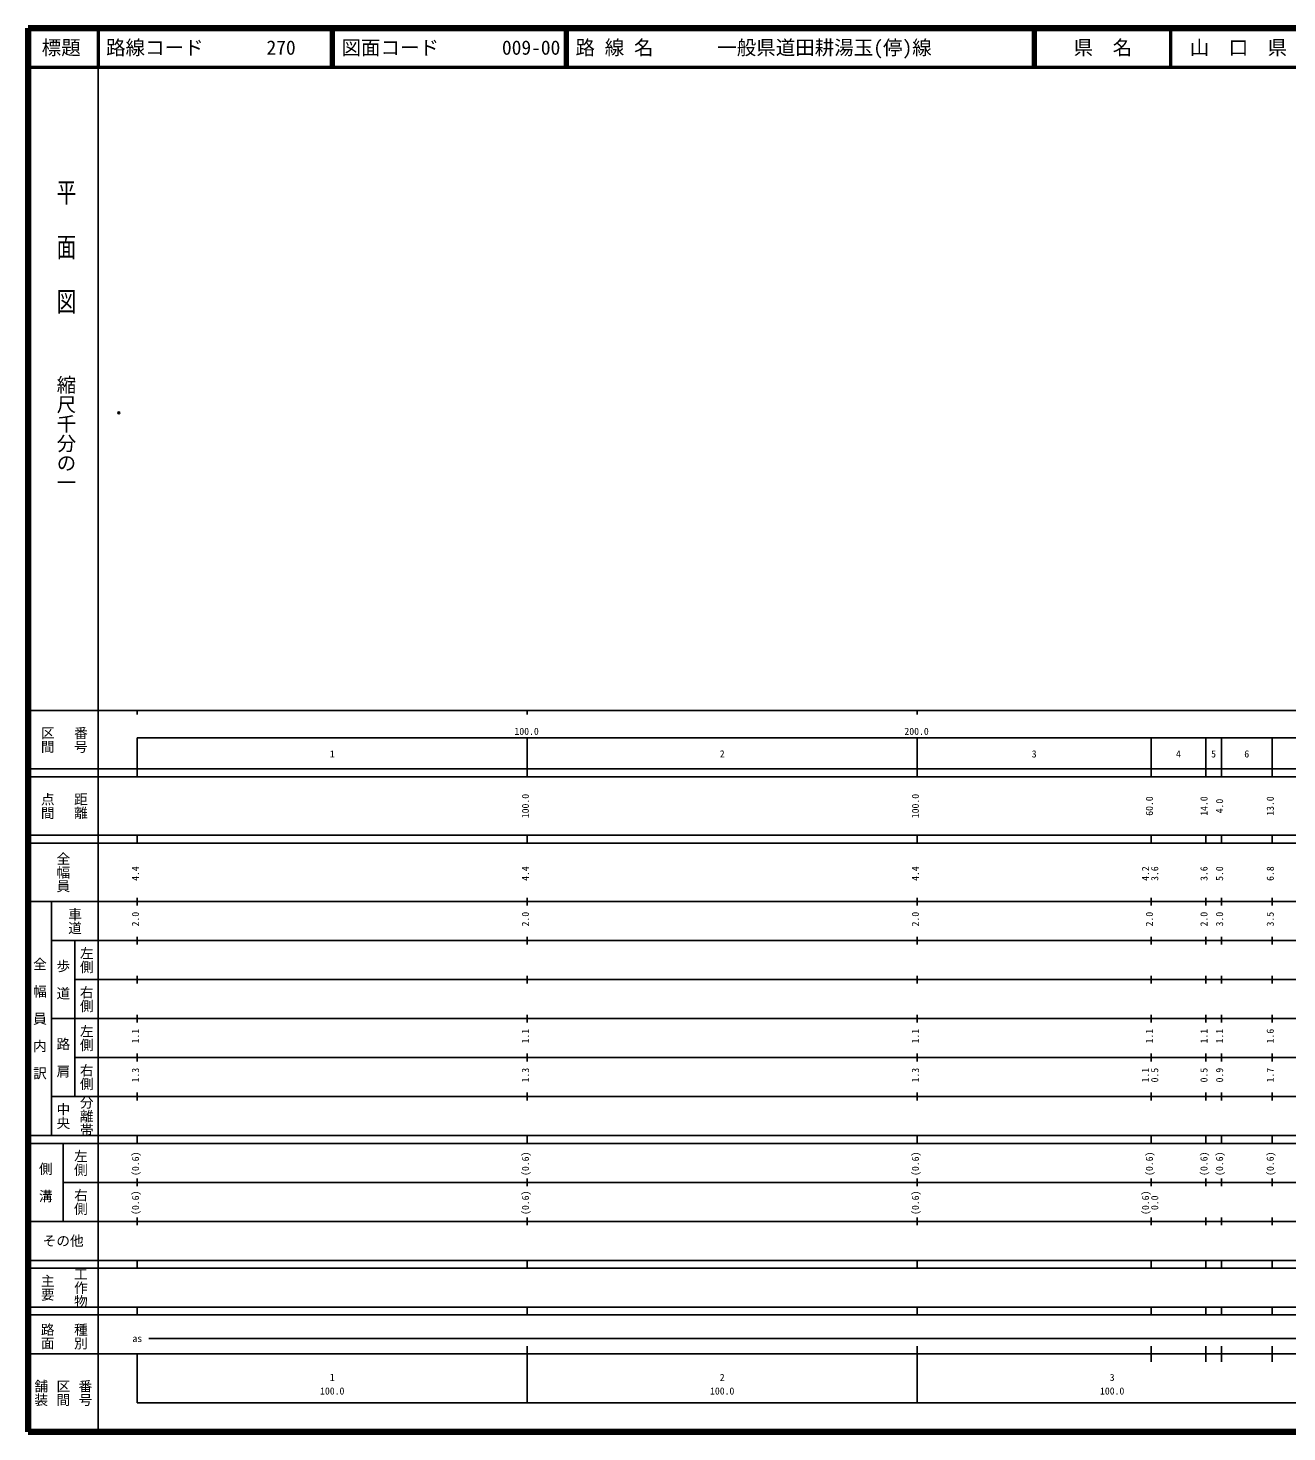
# Model space of a CAD drawing. Units: millimetres on the paper. Extents: x 40 to 680, y 20 to 380.
# Drawn here: x 40 to 362.8, y 20 to 380 of the extents above; entities that cross this region are included whole.
import ezdxf
from ezdxf.enums import TextEntityAlignment as Align

# ---------------------------------------------------------------- set-up
doc = ezdxf.new("R2010")
doc.units = ezdxf.units.MM
doc.header["$PDMODE"] = 32
doc.header["$PDSIZE"] = 0.5
doc.layers.add('M-OTRS', color=6, linetype='Continuous')
doc.layers.add('M-TTL-TXT', color=7, linetype='Continuous')
for name, color, linetype, lineweight in [('M-TTL', 2, 'Continuous', 140), ('M-TTL-BAND', 7, 'Continuous', 25), ('M-TTL-LINE', 7, 'Continuous', 50)]:
    doc.layers.add(name, color=color, linetype=linetype, lineweight=lineweight)
doc.styles.add('@ＭＳ ゴシック', font='')
doc.styles.add('ＭＳ ゴシック', font='')
doc.styles.get('@ＭＳ ゴシック').set_extended_font_data('@MS Gothic')
doc.styles.get('ＭＳ ゴシック').set_extended_font_data('MS Gothic')

msp = doc.modelspace()

# ---------------------------------------------------------------- linework, layer by layer
at = {"layer": 'M-OTRS'}
msp.add_point((63.256, 281.339), dxfattribs=at)
at = {"layer": 'M-TTL'}
for p, q in [((40, 380), (40, 20)), ((680, 380), (40, 380)), ((40, 20), (680, 20))]:
    msp.add_line(p, q, dxfattribs=at)
at = {"layer": 'M-TTL-BAND'}
for p, q in [((58, 370), (58, 20)), ((40, 205), (579, 205)), ((68, 205), (68, 204)), ((168, 205), (168, 204)), ((268, 205), (268, 204)), ((68, 198), (579, 198)), ((68, 198), (68, 188)), ((168, 188), (168, 198)), ((268, 188), (268, 198)), ((328, 188), (328, 198)), ((342, 188), (342, 198)), ((346, 188), (346, 198)), ((359, 188), (359, 198)), ((40, 190), (579, 190)), ((40, 188), (579, 188)), ((40, 173), (579, 173)), ((68, 171), (68, 173)), ((168, 171), (168, 173)), ((268, 171), (268, 173)), ((328, 171), (328, 173)), ((342, 171), (342, 173)), ((346, 171), (346, 173)), ((359, 171), (359, 173)), ((40, 171), (579, 171)), ((40, 156), (579, 156)), ((46, 96), (46, 156)), ((68, 155), (68, 157)), ((168, 155), (168, 157)), ((268, 155), (268, 157)), ((328, 155), (328, 157)), ((342, 155), (342, 157)), ((346, 155), (346, 157)), ((359, 155), (359, 157)), ((46, 146), (579, 146)), ((52, 146), (52, 106)), ((68, 145), (68, 147)), ((168, 145), (168, 147)), ((268, 145), (268, 147)), ((328, 145), (328, 147)), ((342, 145), (342, 147)), ((346, 145), (346, 147)), ((359, 145), (359, 147)), ((68, 135), (68, 137)), ((168, 135), (168, 137)), ((268, 135), (268, 137)), ((328, 135), (328, 137)), ((342, 135), (342, 137)), ((346, 135), (346, 137)), ((359, 135), (359, 137)), ((52, 136), (579, 136)), ((46, 126), (579, 126)), ((68, 125), (68, 127)), ((168, 125), (168, 127)), ((268, 125), (268, 127)), ((328, 125), (328, 127)), ((342, 125), (342, 127)), ((346, 125), (346, 127)), ((359, 125), (359, 127)), ((52, 116), (579, 116)), ((68, 115), (68, 117)), ((168, 115), (168, 117)), ((268, 115), (268, 117)), ((328, 115), (328, 117)), ((342, 115), (342, 117)), ((346, 115), (346, 117)), ((359, 115), (359, 117)), ((46, 106), (579, 106)), ((68, 105), (68, 107)), ((168, 105), (168, 107)), ((268, 105), (268, 107)), ((328, 105), (328, 107)), ((342, 105), (342, 107)), ((346, 105), (346, 107)), ((359, 105), (359, 107)), ((40, 96), (579, 96)), ((40, 94), (579, 94)), ((49, 94), (49, 74)), ((68, 94), (68, 96)), ((168, 94), (168, 96)), ((268, 94), (268, 96)), ((328, 94), (328, 96)), ((342, 94), (342, 96)), ((346, 94), (346, 96)), ((359, 94), (359, 96)), ((49, 84), (579, 84)), ((68, 83), (68, 85)), ((168, 83), (168, 85)), ((268, 83), (268, 85)), ((328, 83), (328, 85)), ((342, 83), (342, 85)), ((346, 83), (346, 85)), ((359, 83), (359, 85)), ((40, 74), (579, 74)), ((68, 73), (68, 75)), ((168, 73), (168, 75)), ((268, 73), (268, 75)), ((328, 73), (328, 75)), ((342, 73), (342, 75)), ((346, 73), (346, 75)), ((359, 73), (359, 75)), ((40, 64), (579, 64)), ((40, 62), (579, 62)), ((68, 62), (68, 64)), ((168, 62), (168, 64)), ((268, 62), (268, 64)), ((328, 62), (328, 64)), ((342, 62), (342, 64)), ((346, 62), (346, 64)), ((359, 62), (359, 64)), ((40, 52), (579, 52)), ((68, 50), (68, 52)), ((168, 50), (168, 52)), ((268, 50), (268, 52)), ((328, 50), (328, 52)), ((342, 50), (342, 52)), ((346, 50), (346, 52)), ((359, 50), (359, 52)), ((40, 50), (579, 50)), ((71, 44), (565, 44)), ((40, 40), (579, 40)), ((68, 40), (68, 27.5)), ((168, 27.5), (168, 42)), ((268, 27.5), (268, 42)), ((328, 38), (328, 42)), ((342, 38), (342, 42)), ((346, 38), (346, 42)), ((359, 38), (359, 42)), ((68, 27.5), (579, 27.5))]:
    msp.add_line(p, q, dxfattribs=at)
at = {"layer": 'M-TTL-LINE'}
for p, q in [((58, 380), (58, 370)), ((117.75, 380), (117.75, 370)), ((118.25, 380), (118.25, 370)), ((177.75, 380), (177.75, 370)), ((178.25, 380), (178.25, 370)), ((297.75, 380), (297.75, 370)), ((298.25, 380), (298.25, 370)), ((333, 380), (333, 370)), ((40, 370), (680, 370))]:
    msp.add_line(p, q, dxfattribs=at)

# ---------------------------------------------------------------- texts
at = {"layer": 'M-TTL-BAND', "style": '@ＭＳ ゴシック', "width": 1.4}
msp.add_text('平  面  図', height=3.666, rotation=270, dxfattribs=at).set_placement((49.777, 306.475), align=Align.MIDDLE_RIGHT)
at = {"layer": 'M-TTL-BAND', "style": '@ＭＳ ゴシック'}
msp.add_text('縮尺千分の一', height=3.666, rotation=270, dxfattribs=at).set_placement((49.777, 261.03), align=Align.MIDDLE_RIGHT)
for s, p in [('区間', (45, 197.5)), ('番号', (53.5, 197.5)), ('点間', (45, 180.5)), ('距離', (53.5, 180.5)), ('全幅員', (49, 163.5)), ('車道', (52, 151)), ('左側', (55, 141)), ('全\u3000幅\u3000員\u3000内\u3000訳', (43, 126)), ('歩\u3000道', (49, 136)), ('右側', (55, 131)), ('左側', (55, 121)), ('路\u3000肩', (49, 116)), ('右側', (55, 111)), ('分離帯', (55, 101)), ('中央', (49, 101)), ('左側', (53.5, 89)), ('側\u3000溝', (44.5, 84)), ('右側', (53.5, 79)), ('工作物', (53.5, 57)), ('主要', (45, 57)), ('路面', (45, 44.5)), ('種別', (53.5, 44.5)), ('舗装', (43.333, 30)), ('区間', (49, 30)), ('番号', (54.667, 30))]:
    msp.add_text(s, height=2.566, rotation=270, dxfattribs=at).set_placement(p, align=Align.MIDDLE_CENTER)
at = {"layer": 'M-TTL-BAND', "style": 'ＭＳ ゴシック'}
for s, p in [('100.0', (167.844, 198.195)), ('200.0', (267.844, 198.195)), ('1', (118, 192.405)), ('2', (218, 192.405)), ('3', (298, 192.405)), ('4', (335, 192.405)), ('5', (344, 192.405)), ('6', (352.5, 192.405)), ('as', (68, 42.5)), ('1', (118, 32.523)), ('2', (218, 32.523)), ('3', (318, 32.523)), ('100.0', (118, 29.033)), ('100.0', (218, 29.033)), ('100.0', (318, 29.033))]:
    msp.add_text(s, height=1.833, dxfattribs=at).set_placement(p, align=Align.BOTTOM_CENTER)
for s, p in [('100.0', (169, 180.5)), ('100.0', (269, 180.5)), ('60.0', (329, 180.5)), ('14.0', (343, 180.5)), ('4.0', (347, 180.5)), ('13.0', (360, 180.5)), ('4.4', (69, 163.174)), ('4.4', (169, 163.174)), ('4.4', (269, 163.174)), ('4.2', (328, 163.174)), ('3.6', (330.37, 163.174)), ('3.6', (343, 163.174)), ('5.0', (347, 163.174)), ('6.8', (360, 163.174)), ('2.0', (69, 151.5)), ('2.0', (169, 151.5)), ('2.0', (269, 151.5)), ('2.0', (329, 151.5)), ('2.0', (343, 151.5)), ('3.0', (347, 151.5)), ('3.5', (360, 151.5)), ('1.1', (69, 121.5)), ('1.1', (169, 121.5)), ('1.1', (269, 121.5)), ('1.1', (329, 121.5)), ('1.1', (343, 121.5)), ('1.1', (347, 121.5)), ('1.6', (360, 121.5)), ('1.3', (69, 111.5)), ('1.3', (169, 111.5)), ('1.3', (269, 111.5)), ('1.1', (328, 111.5)), ('0.5', (330.37, 111.5)), ('0.5', (343, 111.5)), ('0.9', (347, 111.5)), ('1.7', (360, 111.5)), ('(0.6)', (69, 88.764)), ('(0.6)', (169, 88.764)), ('(0.6)', (269, 88.764)), ('(0.6)', (329, 88.764)), ('(0.6)', (343, 88.764)), ('(0.6)', (347, 88.764)), ('(0.6)', (360, 88.764)), ('(0.6)', (69, 78.764)), ('(0.6)', (169, 78.764)), ('(0.6)', (269, 78.764)), ('(0.6)', (328, 78.764)), ('0.0', (330.37, 78.764))]:
    msp.add_text(s, height=1.833, rotation=90, dxfattribs=at).set_placement(p, align=Align.BOTTOM_CENTER)
msp.add_text('その他', height=2.566, dxfattribs=at).set_placement((49, 69), align=Align.MIDDLE_CENTER)
at = {"layer": 'M-TTL-TXT', "style": 'ＭＳ ゴシック'}
for s, p in [('標題', (48.5, 375)), ('県\u3000名', (315.625, 375)), ('山\u3000口\u3000県', (350.375, 375))]:
    msp.add_text(s, height=3.666, dxfattribs=at).set_placement(p, align=Align.MIDDLE_CENTER)
for s, p in [('路線コード', (60, 375)), ('270', (101.142, 375)), ('図面コード', (120.38, 375)), ('009-00', (161.521, 375)), ('路 線 名', (180.38, 375)), ('一般県道田耕湯玉(停)線', (216.734, 375))]:
    msp.add_text(s, height=3.666, dxfattribs=at).set_placement(p, align=Align.MIDDLE_LEFT)

doc.saveas('drawing.dxf')
